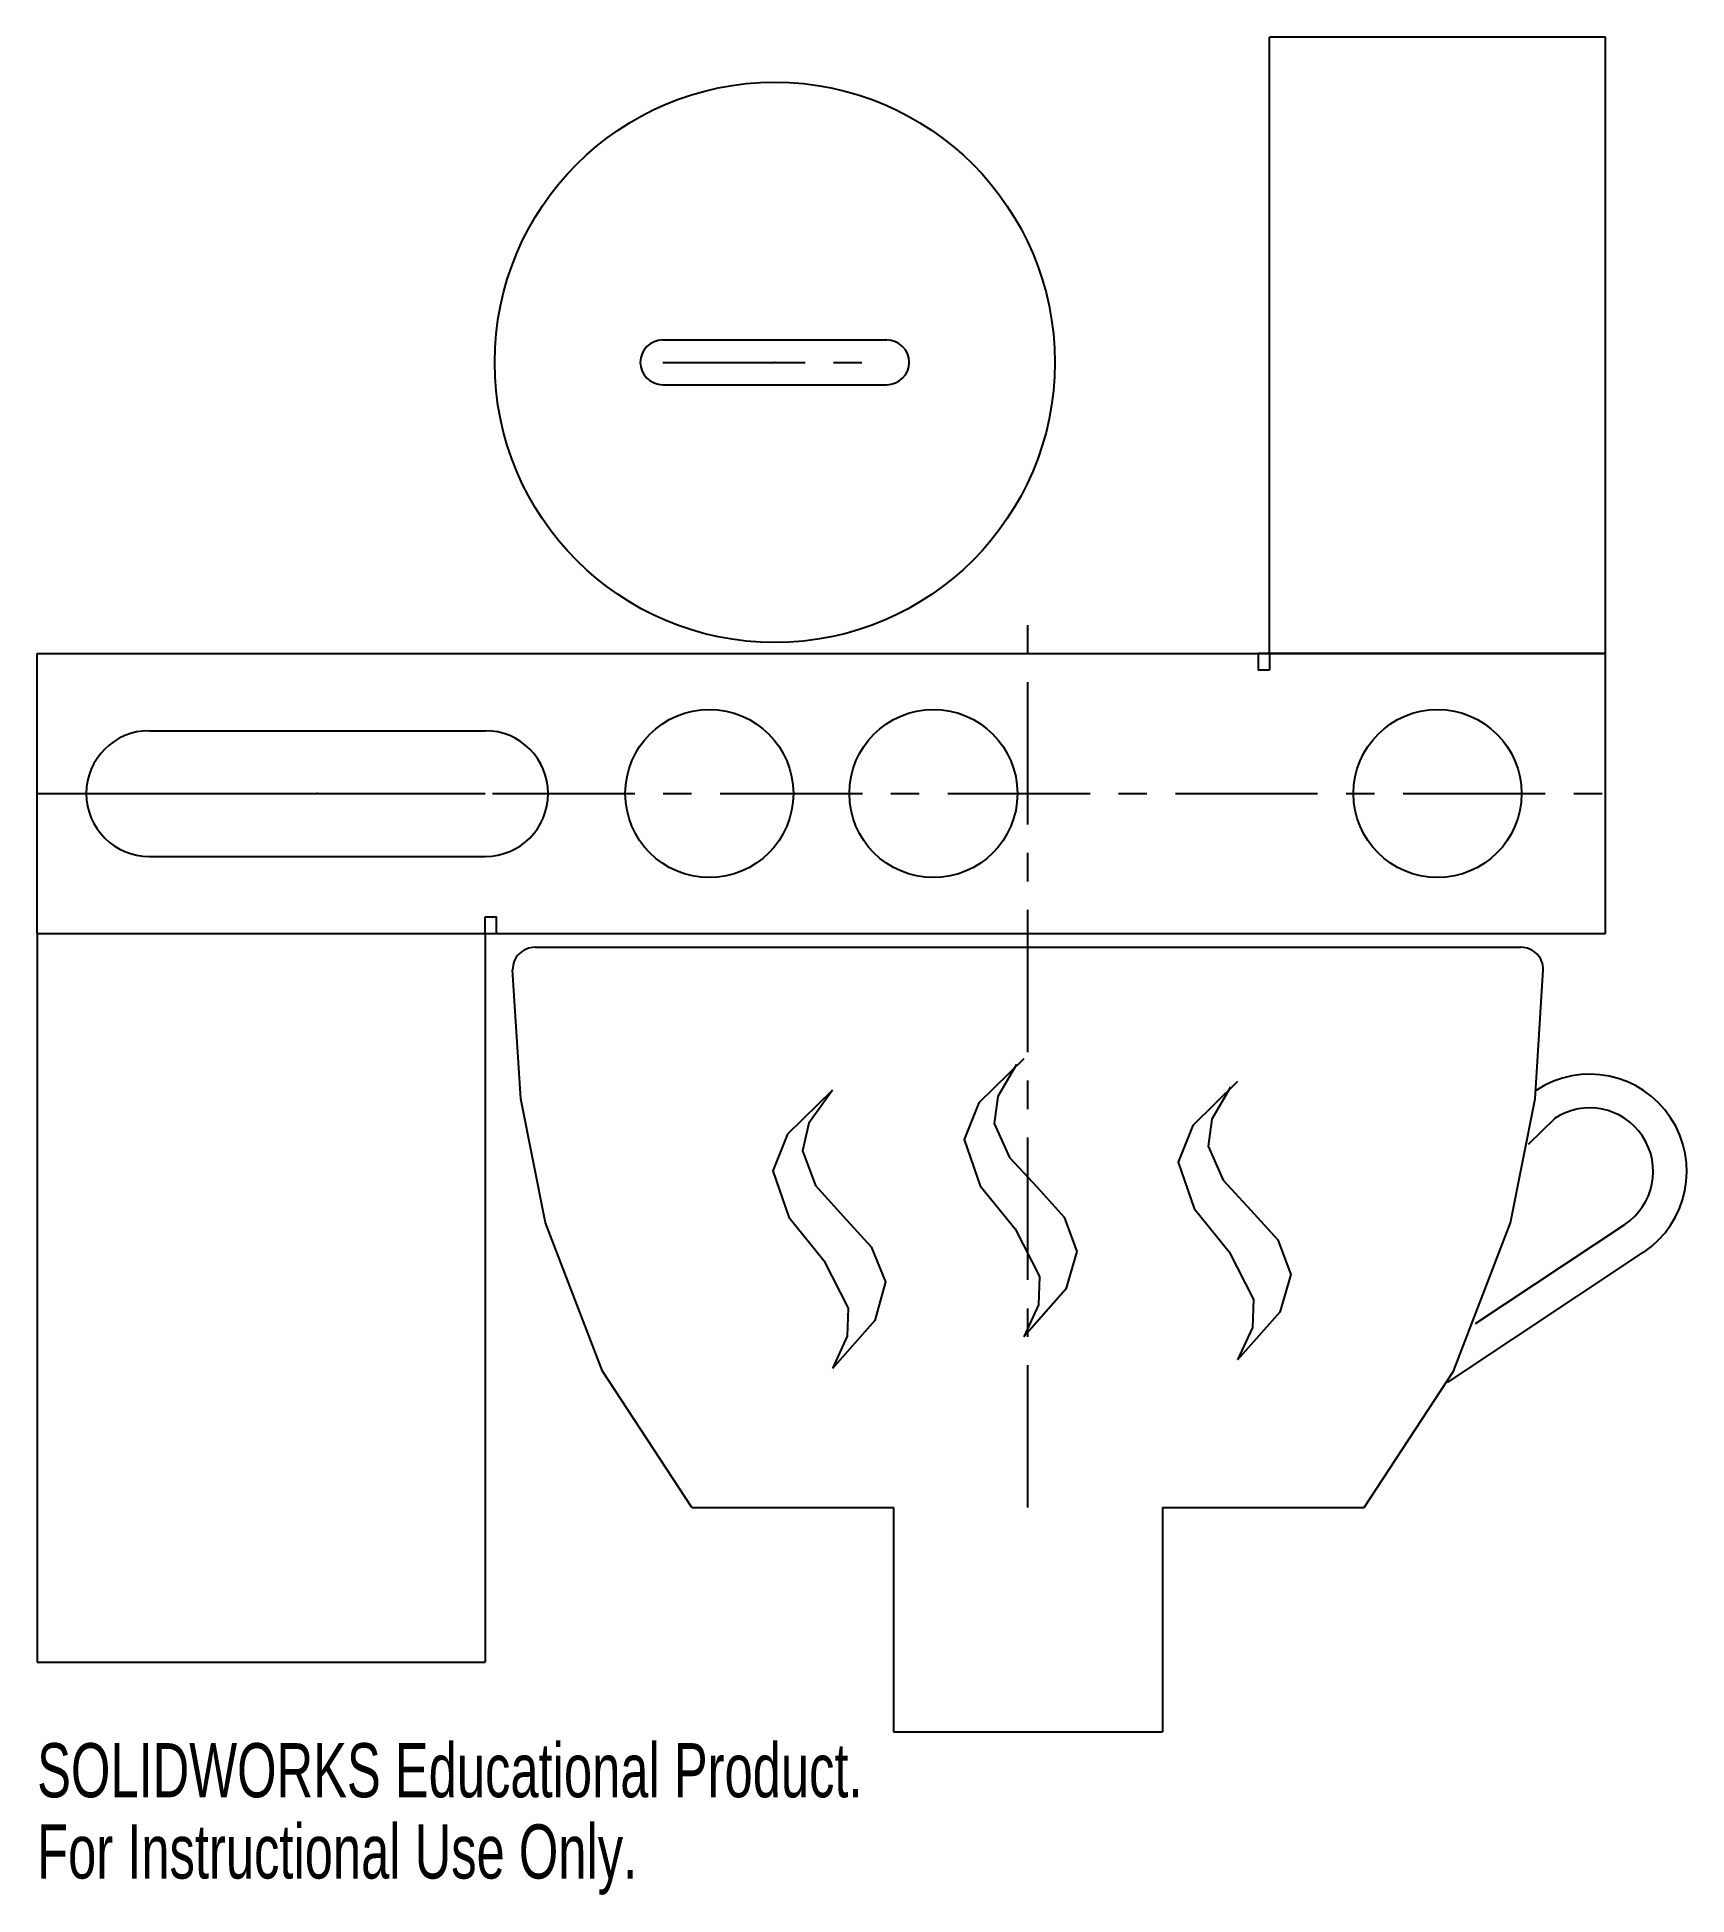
# Model space of a CAD drawing. Header units: millimetres. Extents: x 0 to 147, y -86 to 80.
import ezdxf

# ---------------------------------------------------------------- set-up
doc = ezdxf.new("R2010")
doc.units = ezdxf.units.MM
doc.header["$PDSIZE"] = -1
doc.linetypes.add('CENTERX2', pattern=[20.32, 12.7, -2.54, 2.54, -2.54])
doc.styles.add('SLDTEXTSTYLE0', font='TXT', dxfattribs={"width": 0.7})

msp = doc.modelspace()

# ---------------------------------------------------------------- linework, layer by layer
at = {"color": 7, "linetype": 'Continuous'}
for p, q in [((140, 80), (110, 80)), ((110, 25), (110, 80)), ((140, 25), (140, 80)), ((55.84, 52.98), (75.84, 52.98)), ((55.84, 48.98), (75.84, 48.98)), ((0, 0), (0, 25)), ((0, 25), (140, 25)), ((110, 25), (109, 25)), ((109, 25), (109, 23.5)), ((140, 25), (110, 25)), ((110, 25), (110, 23.5)), ((140, 0), (140, 25)), ((110, 23.5), (109, 23.5)), ((10, 18.11), (40, 18.11)), ((10, 6.89), (40, 6.89)), ((0, 0), (140, 0)), ((0, 0), (40, 0)), ((0, 0), (0, -65)), ((40, 0), (40, 1.5)), ((40, 1.5), (41, 1.5)), ((40, 0), (40, -65)), ((40, 0), (41, 0)), ((41, 0), (41, 1.5)), ((44.44, -1.22), (132.44, -1.22)), ((135.46, -16.49), (133.09, -18.83)), ((128.4, -34.79), (141.72, -25.95)), ((125.88, -40.06), (143.38, -28.44)), ((58.44, -51.22), (76.44, -51.22)), ((76.44, -51.22), (76.44, -71.22)), ((100.44, -51.22), (118.44, -51.22)), ((100.44, -51.22), (100.44, -71.22)), ((0, -65), (40, -65)), ((76.44, -71.22), (100.44, -71.22))]:
    msp.add_line(p, q, dxfattribs=at)
at = {"color": 7, "linetype": 'CENTERX2'}
for p, q in [((55.84, 50.98), (75.84, 50.98)), ((88.44, -51.22), (88.44, 29.23)), ((0, 12.5), (140, 12.5)), ((10, 12.5), (40, 12.5))]:
    msp.add_line(p, q, dxfattribs=at)
at = {"color": 7, "linetype": 'Continuous', "flags": 128}
for points in [[(58.44, -51.22), (50.47, -39.04), (45.37, -25.8), (43.18, -14.75), (42.44, -3.23)], [(118.44, -51.22), (126.42, -39.04), (131.52, -25.8), (133.71, -14.75), (134.44, -3.23)], [(88.06, -11.17), (84.05, -15.09), (82.75, -18.36), (84.18, -22.5), (87.31, -26.35), (89.48, -30.61), (89.39, -33.12), (88.06, -35.99)], [(87.43, -11.67), (85.74, -14.53), (85.43, -16.94), (86.78, -19.97), (89.25, -22.63), (91.66, -25.3), (92.81, -28.37), (91.82, -31.74), (88.06, -35.99)], [(107.16, -13.21), (103.15, -17.13), (101.85, -20.4), (103.28, -24.54), (106.4, -28.39), (108.58, -32.65), (108.49, -35.16), (107.16, -38.03)], [(70.99, -13.98), (66.97, -17.9), (65.67, -21.17), (67.1, -25.31), (70.23, -29.16), (72.4, -33.42), (72.31, -35.93), (70.99, -38.8)], [(70.99, -13.98), (68.89, -16.9), (68.32, -19.37), (69.48, -22.47), (71.95, -25.21), (74.45, -27.95), (75.72, -31.08), (74.78, -34.51), (70.99, -38.8)], [(106.53, -13.71), (104.84, -16.57), (104.53, -18.98), (105.88, -22.01), (108.35, -24.67), (110.75, -27.34), (111.9, -30.41), (110.91, -33.78), (107.16, -38.03)]]:
    msp.add_lwpolyline(points, dxfattribs=at)
at = {"color": 7, "linetype": 'Continuous'}
for centre, radius in [((65.84, 50.98), 25), ((60, 12.5), 7.5), ((80, 12.5), 7.5), ((125, 12.5), 7.5)]:
    msp.add_circle(centre, radius, dxfattribs=at)
for centre, radius, start, end in [((55.84, 50.98), 2, 90, 270), ((75.84, 50.98), 2, 270, 90), ((10, 12.5), 5.61, 90, 270), ((40, 12.5), 5.61, 270, 90), ((44.44, -3.22), 2, 90, 180.2774), ((132.44, -3.22), 2, 359.7226, 90), ((138.58, -21.22), 8.67, 303.5854, 123.4487), ((138.58, -21.22), 5.67, 303.5854, 123.4487)]:
    msp.add_arc(centre, radius, start, end, dxfattribs=at)
for p in [(65.84, 50.98), (25, 12.5)]:
    msp.add_point(p, dxfattribs=at)

# ---------------------------------------------------------------- texts
at = {"color": 7, "linetype": 'Continuous', "char_height": 4.8336, "attachment_point": 1, "style": 'SLDTEXTSTYLE0'}
for s, insert in [('SOLIDWORKS Educational Product.', (0, -72.24)), ('For Instructional Use Only.', (0, -79.49))]:
    msp.add_mtext(s, dxfattribs=dict(at, insert=insert))

doc.saveas('drawing.dxf')
